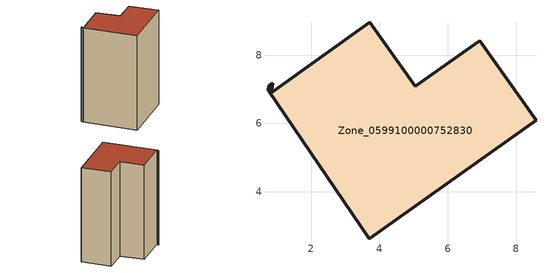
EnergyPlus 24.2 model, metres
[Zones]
Zone_0599100000752830
 floor ground (C_G): 5.05,7.08 6.93,8.42 8.58,6.09 3.7,2.63 0.74,6.97 0.76,7.11 0.87,7.18 0.84,6.9 3.72,8.96 z0
 wall outside (C_F): 6.93,8.42 5.05,7.08 3.72,8.96 0.84,6.9 0.87,7.18 0.76,7.11 0.74,6.97 3.7,2.63 8.58,6.09 6.93,8.42 z0:9.21
 roof outside (C_R): 3.72,8.96 0.84,6.9 0.87,7.18 0.76,7.11 0.74,6.97 3.7,2.63 8.58,6.09 6.93,8.42 5.05,7.08 z9.21
[BUILDING]
Pand.0599100000752830: North Axis=0; Terrain=City; Loads Convergence Tolerance Value=0.04; Temperature Convergence Tolerance Value=0.4; Solar Distribution=FullExterior; Maximum Number of Warmup Days=25; Minimum Number of Warmup Days=1
[Site:Location]
Rotterdam.The.Hague.AP_ZH_NLD Design_Conditions: Latitude=51.96; Longitude=4.45; Time Zone=1; Elevation=-4.5
[SITE:GROUNDTEMPERATURE:BUILDINGSURFACE]
18, 18, 18, 18, 18, 18, 18, 18, 18, 18, 18, 18
[MATERIAL] Thermal Absorptance=0.9; Solar Absorptance=0.7; Visible Absorptance=0.7
Name | Roughness | Thickness | Conductivity | Density | Specific Heat
G.TC.2006-2014 | MediumSmooth | 0.15 | 0.06 | 540 | 1210
F.TC.2006-2014 | Rough | 0.3 | 0.12 | 1920 | 840
R.TC.2006-2014 | MediumRough | 0.2 | 0.08 | 1500 | 1000
[CONSTRUCTION]
C_G: G.TC.2006-2014
C_F: F.TC.2006-2014
C_R: R.TC.2006-2014
[ZONE]
Zone_0599100000752830: Type=1; Multiplier=1; Ceiling Height=Autocalculate; Volume=Autocalculate; Floor Area=autocalculate; Part of Total Floor Area=Yes
[ZONEINFILTRATION:DESIGNFLOWRATE]
Infil_Zone_0599100000752830: Zone or ZoneList or Space or SpaceList=Zone_0599100000752830; Schedule=AlwaysOn; Design Flow Rate Calculation Method=Flow/Area; Flow Rate per Floor Area=0.0015; Constant Term Coefficient=1; Temperature Term Coefficient=0; Velocity Term Coefficient=0; Velocity Squared Term Coefficient=0
[HVACTEMPLATE:ZONE:IDEALLOADSAIRSYSTEM]
Zone_0599100000752830: Maximum Heating Supply Air Temperature=50; Minimum Cooling Supply Air Temperature=13; Maximum Heating Supply Air Humidity Ratio=0.0156; Minimum Cooling Supply Air Humidity Ratio=0.0077; Heating Limit=NoLimit; Cooling Limit=NoLimit; Dehumidification Control Type=ConstantSensibleHeatRatio; Cooling Sensible Heat Ratio=0.7; Dehumidification Setpoint=60; Humidification Control Type=None; Humidification Setpoint=30; Outdoor Air Method=None; Outdoor Air Flow Rate per Person=0.00944; Outdoor Air Flow Rate per Zone Floor Area=0; Outdoor Air Flow Rate per Zone=0; Demand Controlled Ventilation Type=None; Outdoor Air Economizer Type=NoEconomizer; Heat Recovery Type=None; Sensible Heat Recovery Effectiveness=0.7; Latent Heat Recovery Effectiveness=0.65
[ZONECONTROL:THERMOSTAT]
ThermostatControl_Zone_0599100000752830: Zone or ZoneList=Zone_0599100000752830; Control Type Schedule=DualSetpointControlType; Control 1=Thermostat_Zone_0599100000752830; Temperature Difference Between Cutout And Setpoint=0
[THERMOSTATSETPOINT:DUALSETPOINT]
Thermostat_Zone_0599100000752830: Heating Setpoint Temperature Schedule=HeatingSetpoint_Zone_0599100000752830; Cooling Setpoint Temperature Schedule=CoolingSetpoint_Zone_0599100000752830
[SCHEDULE:COMPACT]
HeatingSetpoint_Zone_0599100000752830: Through: 12/31, For: AllDays, Until: 24:00, 21
CoolingSetpoint_Zone_0599100000752830: Through: 12/31, For: AllDays, Until: 24:00, 24
DualSetpointControlType: Through: 12/31, For: AllDays, Until: 24:00, 4
AlwaysOn: Through: 12/31, For: AllDays, Until: 24:00, 1
